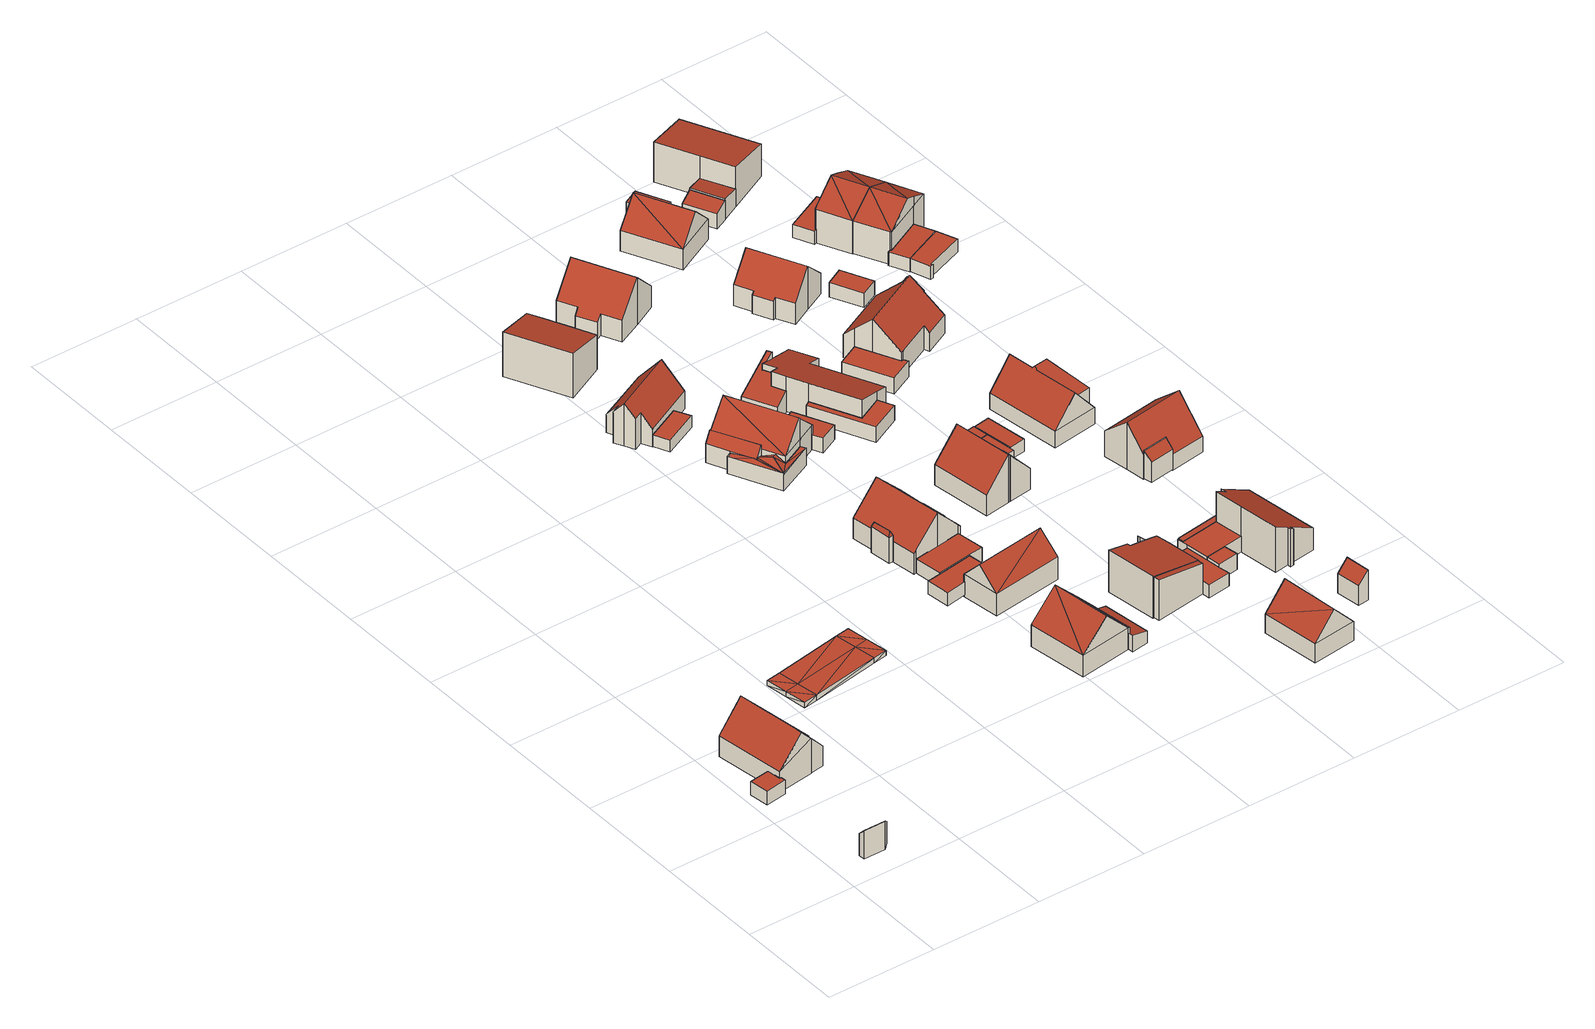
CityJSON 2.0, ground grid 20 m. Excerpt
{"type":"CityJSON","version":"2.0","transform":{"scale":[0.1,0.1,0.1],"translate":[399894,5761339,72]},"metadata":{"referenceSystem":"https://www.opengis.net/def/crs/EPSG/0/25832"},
"CityObjects":{
"building1":{"type":"Building","attributes":{"Gemeindeschluessel":"05515000","Geometrietyp2DReferenz":"3000","function":"51009_1610","roofType":"2100","measuredHeight":5.39},"geometry":[{"type":"Solid","lod":"2","boundaries":[[[[0,1,2,3]],[[4,5,1,0]],[[6,7,5,4]],[[3,2,7,6]],[[4,0,3,6]],[[1,5,7,2]]]],"semantics":{"surfaces":[{"type":"WallSurface"},{"type":"RoofSurface"},{"type":"GroundSurface"}],"values":[[0,0,0,0,1,2]]}}]},
"building2":{"type":"Building","attributes":{"Gemeindeschluessel":"05515000","Geometrietyp2DReferenz":"3000","function":"31001_1310","roofType":"1000","measuredHeight":2.55},"geometry":[{"type":"Solid","lod":"2","boundaries":[[[[8,9,10,11]],[[12,13,9,8]],[[14,15,13,12]],[[16,17,15,14]],[[18,19,17,16]],[[11,10,19,18]],[[16,14,12,8,11,18]],[[9,13,15,17,19,10]]]],"semantics":{"surfaces":[{"type":"WallSurface"},{"type":"RoofSurface"},{"type":"GroundSurface"}],"values":[[0,0,0,0,0,0,1,2]]}}]},
"building3":{"type":"Building","attributes":{"Gemeindeschluessel":"05515000","Geometrietyp2DReferenz":"3000","function":"31001_1000","roofType":"5000","measuredHeight":8.89},"address":[{"country":"Germany","locality":"Münster","thoroughfareNumber":"52","thoroughfareName":"Käthe-Ernst-Weg"}],"geometry":[{"type":"Solid","lod":"2","boundaries":[[[[20,21,22,23]],[[24,25,21,20]],[[26,27,25,24]],[[28,29,27,26]],[[30,31,29,28]],[[23,22,31,30]],[[24,20,32,33,28,26]],[[32,23,30,33]],[[23,32,20]],[[28,33,30]],[[21,25,27,29,31,22]]]],"semantics":{"surfaces":[{"type":"WallSurface"},{"type":"RoofSurface"},{"type":"GroundSurface"}],"values":[[0,0,0,0,0,0,1,1,0,0,2]]}}]},
"building4":{"type":"Building","attributes":{"Gemeindeschluessel":"05515000","Geometrietyp2DReferenz":"3000","function":"51009_1610","roofType":"2100","measuredHeight":6.68},"geometry":[{"type":"Solid","lod":"2","boundaries":[[[[28,34,35,36]],[[26,37,34,28]],[[38,39,37,26]],[[36,35,39,38]],[[26,28,36,38]],[[34,37,39,35]]]],"semantics":{"surfaces":[{"type":"WallSurface"},{"type":"RoofSurface"},{"type":"GroundSurface"}],"values":[[0,0,0,0,1,2]]}}]},
"building5":{"type":"Building","attributes":{"Geometrietyp2DReferenz":"2000","Gemeindeschluessel":"05515000","function":"53001_1800","roofType":"9999","measuredHeight":1},"geometry":[{"type":"Solid","lod":"2","boundaries":[[[[40,41,42]],[[41,43,42]],[[44,45,40]],[[45,41,40]],[[46,47,44]],[[47,45,44]],[[48,49,46]],[[49,47,46]],[[50,51,48]],[[51,49,48]],[[52,53,50]],[[53,51,50]],[[54,55,52]],[[55,53,52]],[[56,57,54]],[[57,55,54]],[[58,59,56]],[[59,57,56]],[[42,43,58]],[[43,59,58]],[[43,41,60]],[[60,41,45]],[[60,45,47]],[[60,47,61]],[[61,47,51]],[[51,47,49]],[[59,43,57]],[[57,43,60]],[[57,60,61]],[[57,61,55]],[[55,61,53]],[[53,61,51]],[[42,62,40]],[[62,44,40]],[[62,46,44]],[[62,63,46]],[[63,50,46]],[[50,48,46]],[[58,56,42]],[[56,62,42]],[[56,63,62]],[[56,54,63]],[[54,52,63]],[[52,50,63]]]],"semantics":{"surfaces":[{"type":"WallSurface"},{"type":"GroundSurface"},{"type":"RoofSurface"}],"values":[[0,0,0,0,0,0,0,0,0,0,0,0,0,0,0,0,0,0,0,0,1,1,1,1,1,1,1,1,1,1,1,1,2,2,2,2,2,2,2,2,2,2,2,2]]}}]},
"building6":{"type":"Building","attributes":{"Gemeindeschluessel":"05515000","Geometrietyp2DReferenz":"3000","function":"31001_1000","roofType":"5000","measuredHeight":8.87},"address":[{"country":"Germany","locality":"Münster","thoroughfareNumber":"39","thoroughfareName":"Carl-Neuendorff-Weg"}],"geometry":[{"type":"Solid","lod":"2","boundaries":[[[[64,65,66,67]],[[68,69,65,64]],[[70,71,69,68]],[[72,73,71,70]],[[74,75,73,72]],[[67,66,75,74]],[[68,64,67]],[[68,67,74]],[[76,68,74]],[[74,77,76]],[[70,76,77]],[[77,72,70]],[[68,76,70]],[[72,77,74]],[[65,69,71,73,75,66]]]],"semantics":{"surfaces":[{"type":"WallSurface"},{"type":"RoofSurface"},{"type":"GroundSurface"}],"values":[[0,0,0,0,0,0,1,1,1,1,1,1,0,0,2]]}}]},
"building7":{"type":"Building","attributes":{"Gemeindeschluessel":"05515000","Geometrietyp2DReferenz":"3000","function":"51009_1610","roofType":"5000","measuredHeight":5.81},"geometry":[{"type":"Solid","lod":"2","boundaries":[[[[78,79,80,81]],[[82,83,79,78]],[[84,85,83,82]],[[81,80,85,84]],[[84,82,86]],[[86,82,78,87]],[[78,81,87]],[[87,81,84,86]],[[79,83,85,80]]]],"semantics":{"surfaces":[{"type":"WallSurface"},{"type":"RoofSurface"},{"type":"GroundSurface"}],"values":[[0,0,0,0,1,1,1,1,2]]}}]},
"building8":{"type":"Building","attributes":{"Gemeindeschluessel":"05515000","Geometrietyp2DReferenz":"3000","function":"31001_2460","roofType":"1000","measuredHeight":2.56},"geometry":[{"type":"Solid","lod":"2","boundaries":[[[[88,89,90,91]],[[92,93,89,88]],[[94,95,93,92]],[[96,97,95,94]],[[98,99,97,96]],[[100,101,99,98]],[[91,90,101,100]],[[98,96,94,92,88,91,100]],[[89,93,95,97,99,101,90]]]],"semantics":{"surfaces":[{"type":"WallSurface"},{"type":"RoofSurface"},{"type":"GroundSurface"}],"values":[[0,0,0,0,0,0,0,1,2]]}}]},
"building9":{"type":"Building","attributes":{"Gemeindeschluessel":"05515000","Geometrietyp2DReferenz":"3000","function":"31001_2460","roofType":"1000","measuredHeight":2.68},"geometry":[{"type":"Solid","lod":"2","boundaries":[[[[102,103,101,104]],[[105,106,103,102]],[[107,108,106,105]],[[109,90,108,107]],[[104,101,90,109]],[[107,105,102,104,109]],[[103,106,108,90,101]]]],"semantics":{"surfaces":[{"type":"WallSurface"},{"type":"RoofSurface"},{"type":"GroundSurface"}],"values":[[0,0,0,0,0,1,2]]}}]},
"building10":{"type":"Building","attributes":{"Gemeindeschluessel":"05515000","Geometrietyp2DReferenz":"3000","function":"31001_1000","roofType":"3100","measuredHeight":8.97},"address":[{"country":"Germany","locality":"Münster","thoroughfareNumber":"43","thoroughfareName":"Carl-Neuendorff-Weg"}],"geometry":[{"type":"Solid","lod":"2","boundaries":[[[[110,111,112,113]],[[114,115,111,110]],[[116,117,115,114]],[[118,106,117,116]],[[119,120,106,118]],[[121,103,120,119]],[[122,123,103,121]],[[124,125,123,122]],[[126,127,125,124]],[[128,129,127,126]],[[130,131,129,128]],[[132,133,131,130]],[[134,135,133,132]],[[113,112,135,134]],[[128,126,124,122,121,119,130]],[[118,116,114,110,113,134,132,130,119]],[[111,115,117,106,120,103,123,125,127,129,131,133,135,112]]]],"semantics":{"surfaces":[{"type":"WallSurface"},{"type":"RoofSurface"},{"type":"GroundSurface"}],"values":[[0,0,0,0,0,0,0,0,0,0,0,0,0,0,1,1,2]]}}]},
"building11":{"type":"Building","attributes":{"Gemeindeschluessel":"05515000","Geometrietyp2DReferenz":"3000","function":"31001_1000","roofType":"5000","measuredHeight":7.87},"address":[{"country":"Germany","locality":"Münster","thoroughfareNumber":"41","thoroughfareName":"Carl-Neuendorff-Weg"}],"geometry":[{"type":"Solid","lod":"2","boundaries":[[[[136,137,138,139]],[[140,141,137,136]],[[142,143,141,140]],[[144,145,143,142]],[[146,147,145,144]],[[139,138,147,146]],[[139,146,148,149,150,136]],[[142,150,149]],[[142,140,150]],[[148,146,144]],[[149,148,144,142]],[[150,140,136]],[[137,141,143,145,147,138]]]],"semantics":{"surfaces":[{"type":"WallSurface"},{"type":"RoofSurface"},{"type":"GroundSurface"}],"values":[[0,0,0,0,0,0,1,1,1,0,0,0,2]]}}]},
"building12":{"type":"Building","attributes":{"Gemeindeschluessel":"05515000","Geometrietyp2DReferenz":"3000","function":"31001_2460","roofType":"2100","measuredHeight":3.08},"geometry":[{"type":"Solid","lod":"2","boundaries":[[[[151,152,153,154]],[[155,156,152,151]],[[157,158,156,155]],[[159,160,158,157]],[[161,162,160,159]],[[154,153,162,161]],[[159,157,155,151,154,161]],[[152,156,158,160,162,153]]]],"semantics":{"surfaces":[{"type":"WallSurface"},{"type":"RoofSurface"},{"type":"GroundSurface"}],"values":[[0,0,0,0,0,0,1,2]]}}]},
"building13":{"type":"Building","attributes":{"Gemeindeschluessel":"05515000","Geometrietyp2DReferenz":"3000","function":"31001_2460","roofType":"1000","measuredHeight":2.24},"geometry":[{"type":"Solid","lod":"2","boundaries":[[[[163,164,165,166]],[[167,168,164,163]],[[169,170,168,167]],[[166,165,170,169]],[[167,163,166,169]],[[164,168,170,165]]]],"semantics":{"surfaces":[{"type":"WallSurface"},{"type":"RoofSurface"},{"type":"GroundSurface"}],"values":[[0,0,0,0,1,2]]}}]},
"building14":{"type":"Building","attributes":{"Gemeindeschluessel":"05515000","Geometrietyp2DReferenz":"3000","function":"31001_1000","roofType":"3100","measuredHeight":7.95},"address":[{"country":"Germany","locality":"Münster","thoroughfareNumber":"75","thoroughfareName":"Carl-Neuendorff-Weg"}],"geometry":[{"type":"Solid","lod":"2","boundaries":[[[[171,172,173,174]],[[175,176,172,171]],[[177,178,176,175]],[[179,180,178,177]],[[181,182,180,179]],[[183,184,182,181]],[[185,186,184,183]],[[187,188,186,185]],[[189,190,188,187]],[[174,173,190,189]],[[183,181,179,177,175,185]],[[171,174,189,187,185,175]],[[172,176,178,180,182,184,186,188,190,173]]]],"semantics":{"surfaces":[{"type":"WallSurface"},{"type":"RoofSurface"},{"type":"GroundSurface"}],"values":[[0,0,0,0,0,0,0,0,0,0,1,1,2]]}}]},
"building15":{"type":"Building","attributes":{"Gemeindeschluessel":"05515000","Geometrietyp2DReferenz":"3000","function":"51009_1610","roofType":"5000","measuredHeight":4.35},"geometry":[{"type":"MultiSurface","lod":"2","boundaries":[[[191,192,193,194]],[[195,196,192,191]],[[197,198,196,195]],[[199,200,201,202]],[[203,204,200,199]],[[205,206,204,203]],[[194,193,206,205]],[[202,207,208]],[[202,208,209]],[[202,209,205]],[[202,205,210]],[[202,210,211]],[[211,199,202]],[[197,195,191]],[[191,212,208]],[[207,197,191]],[[191,208,207]],[[203,211,210]],[[208,212,194]],[[194,209,208]],[[203,210,205]],[[194,212,191]],[[199,211,203]],[[205,209,194]],[[192,196,198,201,200,204,206,193]],[[198,197,207,202,201]],[[197,202,207]]],"semantics":{"surfaces":[{"type":"WallSurface"},{"type":"RoofSurface"},{"type":"GroundSurface"},{"type":"ClosureSurface"}],"values":[0,0,0,0,0,0,0,1,1,1,1,1,1,1,1,1,1,1,1,1,0,0,0,0,2,0,3]}}]},
"building16":{"type":"Building","attributes":{"Gemeindeschluessel":"05515000","Geometrietyp2DReferenz":"3000","function":"31001_1000","roofType":"2100","measuredHeight":8.41},"address":[{"country":"Germany","locality":"Münster","thoroughfareNumber":"77","thoroughfareName":"Carl-Neuendorff-Weg"}],"geometry":[{"type":"Solid","lod":"2","boundaries":[[[[213,214,215,216]],[[217,218,214,213]],[[219,220,218,217]],[[221,222,220,219]],[[216,215,222,221]],[[219,217,213,216,221]],[[214,218,220,222,215]]]],"semantics":{"surfaces":[{"type":"WallSurface"},{"type":"RoofSurface"},{"type":"GroundSurface"}],"values":[[0,0,0,0,0,1,2]]}}]},
"building17":{"type":"Building","attributes":{"Gemeindeschluessel":"05515000","Geometrietyp2DReferenz":"3000","function":"31001_1000"},"address":[{"country":"Germany","locality":"Münster","thoroughfareNumber":"73","thoroughfareName":"Carl-Neuendorff-Weg"}],"children":["building17-1","building17-2"]},
"building17-1":{"type":"BuildingPart","attributes":{"roofType":"2100","measuredHeight":5.27},"parents":["building17"],"geometry":[{"type":"Solid","lod":"2","boundaries":[[[[223,224,225,226,227]],[[228,206,193,229,230]],[[231,204,206,228]],[[227,226,204,231]],[[228,230,223,227,231]],[[225,193,206,204,226]],[[224,223,230,229]],[[193,225,224,229]]]],"semantics":{"surfaces":[{"type":"WallSurface"},{"type":"RoofSurface"},{"type":"GroundSurface"},{"type":"ClosureSurface"}],"values":[[0,0,0,0,1,2,0,3]]}}]},
"building17-2":{"type":"BuildingPart","attributes":{"roofType":"3100","measuredHeight":8.87},"parents":["building17"],"geometry":[{"type":"Solid","lod":"2","boundaries":[[[[232,233,225,224]],[[234,235,233,232]],[[236,237,235,234]],[[238,239,237,236]],[[240,241,239,238]],[[242,243,241,240]],[[244,196,243,242]],[[245,192,196,244]],[[229,193,192,245]],[[245,246,247]],[[247,224,229,245]],[[246,248,249,240,238,236,234]],[[234,250,247,246]],[[247,250,232,224]],[[250,234,232]],[[249,242,240]],[[249,248,244,242]],[[248,246,245,244]],[[225,233,235,237,239,241,243,196,192,193]],[[193,229,224,225]]]],"semantics":{"surfaces":[{"type":"WallSurface"},{"type":"RoofSurface"},{"type":"GroundSurface"},{"type":"ClosureSurface"}],"values":[[0,0,0,0,0,0,0,0,0,1,1,1,1,0,0,0,0,0,2,3]]}}]},
"building18":{"type":"Building","attributes":{"Gemeindeschluessel":"05515000","Geometrietyp2DReferenz":"3000","function":"51009_1610","roofType":"1000","measuredHeight":2.71},"geometry":[{"type":"Solid","lod":"2","boundaries":[[[[251,252,253,254]],[[255,256,252,251]],[[257,258,256,255]],[[259,260,258,257]],[[254,253,260,259]],[[257,255,251,254,259]],[[252,256,258,260,253]]]],"semantics":{"surfaces":[{"type":"WallSurface"},{"type":"RoofSurface"},{"type":"GroundSurface"}],"values":[[0,0,0,0,0,1,2]]}}]},
"building19":{"type":"Building","attributes":{"Gemeindeschluessel":"05515000","Geometrietyp2DReferenz":"3000","function":"51009_1610","roofType":"5000","measuredHeight":4.02},"geometry":[{"type":"Solid","lod":"2","boundaries":[[[[261,262,263,264]],[[265,266,262,261]],[[267,268,266,265]],[[269,270,268,267]],[[271,272,270,269]],[[264,263,272,271]],[[271,269,273]],[[273,269,267,274]],[[275,274,267,265,276]],[[265,261,276]],[[276,261,264,275]],[[274,275,264,271,273]],[[262,266,268,270,272,263]]]],"semantics":{"surfaces":[{"type":"WallSurface"},{"type":"RoofSurface"},{"type":"GroundSurface"}],"values":[[0,0,0,0,0,0,1,1,1,1,1,1,2]]}}]},
"building20":{"type":"Building","attributes":{"Gemeindeschluessel":"05515000","Geometrietyp2DReferenz":"3000","function":"51009_1610","roofType":"2100","measuredHeight":7.71},"geometry":[{"type":"Solid","lod":"2","boundaries":[[[[277,278,279,280]],[[281,282,278,277]],[[283,284,282,281]],[[280,279,284,283]],[[281,277,280,283]],[[278,282,284,279]]]],"semantics":{"surfaces":[{"type":"WallSurface"},{"type":"RoofSurface"},{"type":"GroundSurface"}],"values":[[0,0,0,0,1,2]]}}]},
"building21":{"type":"Building","attributes":{"Gemeindeschluessel":"05515000","Geometrietyp2DReferenz":"3000","function":"31001_1000","roofType":"2100","measuredHeight":7.88},"address":[{"country":"Germany","locality":"Münster","thoroughfareNumber":"37","thoroughfareName":"Carl-Neuendorff-Weg"}],"geometry":[{"type":"Solid","lod":"2","boundaries":[[[[285,286,287,288]],[[283,289,286,285]],[[290,291,289,283]],[[292,293,291,290]],[[294,295,293,292]],[[296,297,295,294]],[[298,299,297,296]],[[300,301,299,298]],[[302,303,301,300]],[[304,305,303,302]],[[288,287,305,304]],[[302,300,298,296,294,292,290,283,285,288,304]],[[286,289,291,293,295,297,299,301,303,305,287]]]],"semantics":{"surfaces":[{"type":"WallSurface"},{"type":"RoofSurface"},{"type":"GroundSurface"}],"values":[[0,0,0,0,0,0,0,0,0,0,0,1,2]]}}]},
"building22":{"type":"Building","attributes":{"Gemeindeschluessel":"05515000","Geometrietyp2DReferenz":"3000","function":"31001_2460","roofType":"1000","measuredHeight":2.79},"geometry":[{"type":"Solid","lod":"2","boundaries":[[[[306,307,308,309]],[[310,311,307,306]],[[312,313,311,310]],[[314,315,313,312]],[[316,317,315,314]],[[309,308,317,316]],[[314,312,310,306,309,316]],[[307,311,313,315,317,308]]]],"semantics":{"surfaces":[{"type":"WallSurface"},{"type":"RoofSurface"},{"type":"GroundSurface"}],"values":[[0,0,0,0,0,0,1,2]]}}]},
"building23":{"type":"Building","attributes":{"Gemeindeschluessel":"05515000","Geometrietyp2DReferenz":"3000","function":"51009_1610","roofType":"2100","measuredHeight":7.36},"geometry":[{"type":"Solid","lod":"2","boundaries":[[[[318,319,320,321]],[[322,303,319,318]],[[323,301,303,322]],[[321,320,301,323]],[[322,318,321,323]],[[319,303,301,320]]]],"semantics":{"surfaces":[{"type":"WallSurface"},{"type":"RoofSurface"},{"type":"GroundSurface"}],"values":[[0,0,0,0,1,2]]}}]},
"building24":{"type":"Building","attributes":{"Gemeindeschluessel":"05515000","Geometrietyp2DReferenz":"3000","function":"51009_1610","roofType":"2100","measuredHeight":6.05},"geometry":[{"type":"Solid","lod":"2","boundaries":[[[[324,325,326,327]],[[328,329,325,324]],[[330,331,329,328]],[[332,333,331,330]],[[334,335,333,332]],[[336,337,335,334]],[[338,339,337,336]],[[327,326,339,338]],[[336,334,332,330,328,324,327,338]],[[325,329,331,333,335,337,339,326]]]],"semantics":{"surfaces":[{"type":"WallSurface"},{"type":"RoofSurface"},{"type":"GroundSurface"}],"values":[[0,0,0,0,0,0,0,0,1,2]]}}]},
"building25":{"type":"Building","attributes":{"Gemeindeschluessel":"05515000","Geometrietyp2DReferenz":"3000","function":"31001_1000","roofType":"3100","measuredHeight":8.12},"address":[{"country":"Germany","locality":"Münster","thoroughfareNumber":"23","thoroughfareName":"Carl-Neuendorff-Weg"}],"geometry":[{"type":"Solid","lod":"2","boundaries":[[[[340,341,342,343]],[[344,345,341,340]],[[346,347,345,344]],[[343,342,347,346]],[[340,348,344]],[[346,349,343]],[[349,348,340]],[[340,343,349]],[[346,344,348]],[[348,349,346]],[[341,345,347,342]]]],"semantics":{"surfaces":[{"type":"WallSurface"},{"type":"RoofSurface"},{"type":"GroundSurface"}],"values":[[0,0,0,0,0,0,1,1,1,1,2]]}}]},
"building26":{"type":"Building","attributes":{"Gemeindeschluessel":"05515000","Geometrietyp2DReferenz":"3000","function":"31001_1000","roofType":"3100","measuredHeight":9.08},"address":[{"country":"Germany","locality":"Münster","thoroughfareNumber":"45","thoroughfareName":"Carl-Neuendorff-Weg"}],"geometry":[{"type":"Solid","lod":"2","boundaries":[[[[350,351,352,353]],[[354,355,351,350]],[[356,357,355,354]],[[358,359,357,356]],[[360,361,359,358]],[[362,363,361,360]],[[364,365,363,362]],[[353,352,365,364]],[[358,356,354,360]],[[350,353,364,362,360,354]],[[351,355,357,359,361,363,365,352]]]],"semantics":{"surfaces":[{"type":"WallSurface"},{"type":"RoofSurface"},{"type":"GroundSurface"}],"values":[[0,0,0,0,0,0,0,0,1,1,2]]}}]},
"building27":{"type":"Building","attributes":{"Gemeindeschluessel":"05515000","Geometrietyp2DReferenz":"3000","function":"31001_2460","roofType":"1000","measuredHeight":2.48},"geometry":[{"type":"Solid","lod":"2","boundaries":[[[[366,279,367,368]],[[369,284,279,366]],[[370,371,284,369]],[[372,373,371,370]],[[374,375,373,372]],[[376,377,375,374]],[[378,379,377,376]],[[368,367,379,378]],[[376,374,372,370,369,366,368,378]],[[279,284,371,373,375,377,379,367]]]],"semantics":{"surfaces":[{"type":"WallSurface"},{"type":"RoofSurface"},{"type":"GroundSurface"}],"values":[[0,0,0,0,0,0,0,0,1,2]]}}]},
"building28":{"type":"Building","attributes":{"Gemeindeschluessel":"05515000","Geometrietyp2DReferenz":"3000","function":"51009_1610","roofType":"2100","measuredHeight":8.83},"geometry":[{"type":"Solid","lod":"2","boundaries":[[[[380,365,352,381]],[[382,383,365,380]],[[384,351,383,382]],[[381,352,351,384]],[[382,380,381,384]],[[365,383,351,352]]]],"semantics":{"surfaces":[{"type":"WallSurface"},{"type":"RoofSurface"},{"type":"GroundSurface"}],"values":[[0,0,0,0,1,2]]}}]},
"building29":{"type":"Building","attributes":{"Gemeindeschluessel":"05515000","Geometrietyp2DReferenz":"3000","function":"51009_1610","roofType":"1000","measuredHeight":2.93},"geometry":[{"type":"Solid","lod":"2","boundaries":[[[[385,386,387,388]],[[389,390,386,385]],[[391,392,390,389]],[[393,394,392,391]],[[395,396,394,393]],[[388,387,396,395]],[[393,391,389,385,388,395]],[[386,390,392,394,396,387]]]],"semantics":{"surfaces":[{"type":"WallSurface"},{"type":"RoofSurface"},{"type":"GroundSurface"}],"values":[[0,0,0,0,0,0,1,2]]}}]},
"building30":{"type":"Building","attributes":{"Gemeindeschluessel":"05515000","Geometrietyp2DReferenz":"3000","function":"31001_1000","roofType":"3100","measuredHeight":9},"address":[{"country":"Germany","locality":"Münster","thoroughfareNumber":"79","thoroughfareName":"Carl-Neuendorff-Weg"}],"geometry":[{"type":"Solid","lod":"2","boundaries":[[[[397,398,399,400]],[[401,402,398,397]],[[403,404,402,401]],[[405,406,404,403]],[[407,408,406,405]],[[409,410,408,407]],[[411,412,410,409]],[[413,414,412,411]],[[415,416,414,413]],[[400,399,416,415]],[[409,407,405,403,401,397,400,411]],[[415,413,411,400]],[[398,402,404,406,408,410,412,414,416,399]]]],"semantics":{"surfaces":[{"type":"WallSurface"},{"type":"RoofSurface"},{"type":"GroundSurface"}],"values":[[0,0,0,0,0,0,0,0,0,0,1,1,2]]}}]},
"building31":{"type":"Building","attributes":{"Gemeindeschluessel":"05515000","Geometrietyp2DReferenz":"3000","function":"31001_1000","roofType":"2100","measuredHeight":6.67},"address":[{"country":"Germany","locality":"Münster","thoroughfareNumber":"71","thoroughfareName":"Carl-Neuendorff-Weg"}],"geometry":[{"type":"Solid","lod":"2","boundaries":[[[[417,418,419,420]],[[421,422,418,417]],[[423,424,422,421]],[[425,426,424,423]],[[427,428,426,425]],[[429,430,428,427]],[[431,432,430,429]],[[433,434,432,431]],[[435,436,434,433]],[[437,438,436,435]],[[439,440,438,437]],[[420,419,440,439]],[[437,435,433,431,429,427,425,423,421,417,420,439]],[[418,422,424,426,428,430,432,434,436,438,440,419]]]],"semantics":{"surfaces":[{"type":"WallSurface"},{"type":"RoofSurface"},{"type":"GroundSurface"}],"values":[[0,0,0,0,0,0,0,0,0,0,0,0,1,2]]}}]},
"building32":{"type":"Building","attributes":{"Gemeindeschluessel":"05515000","Geometrietyp2DReferenz":"3000","function":"51009_1611","roofType":"1000","measuredHeight":2.4},"geometry":[{"type":"Solid","lod":"2","boundaries":[[[[441,442,443,444]],[[445,446,442,441]],[[447,448,446,445]],[[444,443,448,447]],[[445,441,444,447]],[[442,446,448,443]]]],"semantics":{"surfaces":[{"type":"WallSurface"},{"type":"RoofSurface"},{"type":"GroundSurface"}],"values":[[0,0,0,0,1,2]]}}]},
"building33":{"type":"Building","attributes":{"Gemeindeschluessel":"05515000","Geometrietyp2DReferenz":"3000","function":"31001_1310","roofType":"1000","measuredHeight":2.39},"geometry":[{"type":"Solid","lod":"2","boundaries":[[[[449,450,442,441]],[[451,452,450,449]],[[445,446,452,451]],[[441,442,446,445]],[[451,449,441,445]],[[450,452,446,442]]]],"semantics":{"surfaces":[{"type":"WallSurface"},{"type":"RoofSurface"},{"type":"GroundSurface"}],"values":[[0,0,0,0,1,2]]}}]},
"building34":{"type":"Building","attributes":{"Gemeindeschluessel":"05515000","Geometrietyp2DReferenz":"3000","function":"51009_1610","roofType":"2100","measuredHeight":3.06},"geometry":[{"type":"Solid","lod":"2","boundaries":[[[[453,454,455,456]],[[457,458,454,453]],[[459,460,458,457]],[[456,455,460,459]],[[457,453,456,459]],[[454,458,460,455]]]],"semantics":{"surfaces":[{"type":"WallSurface"},{"type":"RoofSurface"},{"type":"GroundSurface"}],"values":[[0,0,0,0,1,2]]}}]},
"building35":{"type":"Building","attributes":{"Gemeindeschluessel":"05515000","Geometrietyp2DReferenz":"3000","function":"51009_1611","roofType":"1000","measuredHeight":2.35},"geometry":[{"type":"Solid","lod":"2","boundaries":[[[[461,462,463,464]],[[465,466,462,461]],[[467,468,466,465]],[[464,463,468,467]],[[465,461,464,467]],[[462,466,468,463]]]],"semantics":{"surfaces":[{"type":"WallSurface"},{"type":"RoofSurface"},{"type":"GroundSurface"}],"values":[[0,0,0,0,1,2]]}}]},
"building36":{"type":"Building","attributes":{"Gemeindeschluessel":"05515000","Geometrietyp2DReferenz":"3000","function":"31001_1000"},"address":[{"country":"Germany","locality":"Münster","thoroughfareNumber":"35","thoroughfareName":"Carl-Neuendorff-Weg"}],"children":["building36-1","building36-2","building36-3"]},
"building36-1":{"type":"BuildingPart","attributes":{"roofType":"2100","measuredHeight":8.68},"parents":["building36"],"geometry":[{"type":"Solid","lod":"2","boundaries":[[[[469,470,471,472]],[[473,474,470,469]],[[475,476,474,473]],[[477,478,476,475]],[[479,480,478,477]],[[481,482,483,480,479]],[[484,485,486,487,488]],[[489,490,485,484]],[[491,492,490,489]],[[472,471,492,491]],[[489,484,488,481,479,477,475,473,469,472,491]],[[470,474,476,478,480,483,486,485,490,492,471]],[[482,481,488,487]],[[486,483,482,487]]]],"semantics":{"surfaces":[{"type":"WallSurface"},{"type":"RoofSurface"},{"type":"GroundSurface"},{"type":"ClosureSurface"}],"values":[[0,0,0,0,0,0,0,0,0,0,1,2,0,3]]}}]},
"building36-2":{"type":"BuildingPart","attributes":{"roofType":"1000","measuredHeight":2.94},"parents":["building36"],"geometry":[{"type":"Solid","lod":"2","boundaries":[[[[493,375,494,495]],[[496,497,375,493]],[[498,499,497,496]],[[500,501,499,498]],[[487,486,501,500]],[[502,503,483,482]],[[487,500,498,496,493,495,502,482]],[[494,375,497,499,501,486,483,503]],[[503,502,495,494]],[[486,487,482,483]]]],"semantics":{"surfaces":[{"type":"WallSurface"},{"type":"RoofSurface"},{"type":"GroundSurface"},{"type":"ClosureSurface"}],"values":[[0,0,0,0,0,0,1,2,3,3]]}}]},
"building36-3":{"type":"BuildingPart","attributes":{"roofType":"1000","measuredHeight":2.98},"parents":["building36"],"geometry":[{"type":"Solid","lod":"2","boundaries":[[[[504,505,503,502]],[[506,377,505,504]],[[495,494,377,506]],[[506,504,502,495]],[[505,377,494,503]],[[503,494,495,502]]]],"semantics":{"surfaces":[{"type":"WallSurface"},{"type":"RoofSurface"},{"type":"GroundSurface"},{"type":"ClosureSurface"}],"values":[[0,0,0,1,2,3]]}}]},
"building37":{"type":"Building","attributes":{"Gemeindeschluessel":"05515000","Geometrietyp2DReferenz":"3000","function":"51009_1610","roofType":"2100","measuredHeight":5.72},"geometry":[{"type":"Solid","lod":"2","boundaries":[[[[507,508,509,510]],[[511,512,508,507]],[[513,514,512,511]],[[510,509,514,513]],[[511,507,510,513]],[[508,512,514,509]]]],"semantics":{"surfaces":[{"type":"WallSurface"},{"type":"RoofSurface"},{"type":"GroundSurface"}],"values":[[0,0,0,0,1,2]]}}]},
"building38":{"type":"Building","attributes":{"Gemeindeschluessel":"05515000","Geometrietyp2DReferenz":"3000","function":"31001_2460","roofType":"1000","measuredHeight":2.92},"geometry":[{"type":"Solid","lod":"2","boundaries":[[[[515,516,517,518]],[[519,520,516,515]],[[521,522,520,519]],[[523,524,522,521]],[[525,526,524,523]],[[518,517,526,525]],[[523,521,519,515,518,525]],[[516,520,522,524,526,517]]]],"semantics":{"surfaces":[{"type":"WallSurface"},{"type":"RoofSurface"},{"type":"GroundSurface"}],"values":[[0,0,0,0,0,0,1,2]]}}]},
"building39":{"type":"Building","attributes":{"Gemeindeschluessel":"05515000","Geometrietyp2DReferenz":"3000","function":"51009_1610","roofType":"2100","measuredHeight":5.36},"geometry":[{"type":"Solid","lod":"2","boundaries":[[[[527,528,529,530]],[[531,532,528,527]],[[533,534,532,531]],[[530,529,534,533]],[[531,527,530,533]],[[528,532,534,529]]]],"semantics":{"surfaces":[{"type":"WallSurface"},{"type":"RoofSurface"},{"type":"GroundSurface"}],"values":[[0,0,0,0,1,2]]}}]},
"building40":{"type":"Building","attributes":{"Gemeindeschluessel":"05515000","Geometrietyp2DReferenz":"3000","function":"31001_1000","roofType":"3100","measuredHeight":8.19},"address":[{"country":"Germany","locality":"Münster","thoroughfareNumber":"67","thoroughfareName":"Carl-Neuendorff-Weg"}],"geometry":[{"type":"Solid","lod":"2","boundaries":[[[[535,536,537,538]],[[539,540,536,535]],[[541,542,540,539]],[[543,544,542,541]],[[545,546,544,543]],[[547,548,546,545]],[[549,550,548,547]],[[551,552,550,549]],[[553,554,552,551]],[[538,537,554,553]],[[547,545,543,541,539,535,538,549]],[[553,551,549,538]],[[536,540,542,544,546,548,550,552,554,537]]]],"semantics":{"surfaces":[{"type":"WallSurface"},{"type":"RoofSurface"},{"type":"GroundSurface"}],"values":[[0,0,0,0,0,0,0,0,0,0,1,1,2]]}}]},
"building41":{"type":"Building","attributes":{"Gemeindeschluessel":"05515000","Geometrietyp2DReferenz":"3000","function":"31001_1000","roofType":"5000","measuredHeight":8.65},"address":[{"country":"Germany","locality":"Münster","thoroughfareNumber":"47","thoroughfareName":"Carl-Neuendorff-Weg"}],"geometry":[{"type":"Solid","lod":"2","boundaries":[[[[555,556,557,558]],[[559,560,556,555]],[[561,562,560,559]],[[563,564,562,561]],[[565,566,564,563]],[[567,568,566,565]],[[569,570,568,567]],[[558,557,570,569]],[[571,572,569,567,573]],[[573,567,565,574]],[[565,563,574]],[[575,571,573,574,563,561,576]],[[561,559,576]],[[576,559,555,575]],[[571,575,555,558,572]],[[558,569,572]],[[556,560,562,564,566,568,570,557]]]],"semantics":{"surfaces":[{"type":"WallSurface"},{"type":"RoofSurface"},{"type":"GroundSurface"}],"values":[[0,0,0,0,0,0,0,0,1,1,0,1,0,1,1,1,2]]}}]},
"building42":{"type":"Building","attributes":{"Gemeindeschluessel":"05515000","Geometrietyp2DReferenz":"3000","function":"31001_1000","roofType":"3100","measuredHeight":8.95},"address":[{"country":"Germany","locality":"Münster","thoroughfareNumber":"69","thoroughfareName":"Carl-Neuendorff-Weg"}],"geometry":[{"type":"Solid","lod":"2","boundaries":[[[[577,578,579,580]],[[581,582,578,577]],[[583,584,582,581]],[[585,586,584,583]],[[587,588,586,585]],[[589,590,588,587]],[[591,592,590,589]],[[593,594,592,591]],[[595,596,594,593]],[[597,598,596,595]],[[599,600,598,597]],[[601,602,600,599]],[[603,604,602,601]],[[580,579,604,603]],[[597,595,593,591,589,587,599]],[[585,583,581,577,580,603,601,599,587]],[[578,582,584,586,588,590,592,594,596,598,600,602,604,579]]]],"semantics":{"surfaces":[{"type":"WallSurface"},{"type":"RoofSurface"},{"type":"GroundSurface"}],"values":[[0,0,0,0,0,0,0,0,0,0,0,0,0,0,1,1,2]]}}]},
"building43":{"type":"Building","attributes":{"Gemeindeschluessel":"05515000","Geometrietyp2DReferenz":"3000","function":"31001_1000","roofType":"3100","measuredHeight":8.23},"address":[{"country":"Germany","locality":"Münster","thoroughfareNumber":"81","thoroughfareName":"Carl-Neuendorff-Weg"}],"geometry":[{"type":"Solid","lod":"2","boundaries":[[[[605,606,607,608]],[[609,610,606,605]],[[611,612,610,609]],[[608,607,612,611]],[[605,613,609]],[[611,614,608]],[[608,614,613]],[[613,605,608]],[[614,611,609]],[[609,613,614]],[[606,610,612,607]]]],"semantics":{"surfaces":[{"type":"WallSurface"},{"type":"RoofSurface"},{"type":"GroundSurface"}],"values":[[0,0,0,0,0,0,1,1,1,1,2]]}}]},
"building44":{"type":"Building","attributes":{"Gemeindeschluessel":"05515000","Geometrietyp2DReferenz":"3000","function":"31001_1000","roofType":"3100","measuredHeight":9.03},"address":[{"country":"Germany","locality":"Münster","thoroughfareNumber":"49","thoroughfareName":"Carl-Neuendorff-Weg"}],"geometry":[{"type":"Solid","lod":"2","boundaries":[[[[615,616,617,618]],[[619,620,616,615]],[[621,622,620,619]],[[623,624,622,621]],[[625,626,624,623]],[[627,628,626,625]],[[629,630,628,627]],[[618,617,630,629]],[[623,621,619,625]],[[615,618,629,627,625,619]],[[616,620,622,624,626,628,630,617]]]],"semantics":{"surfaces":[{"type":"WallSurface"},{"type":"RoofSurface"},{"type":"GroundSurface"}],"values":[[0,0,0,0,0,0,0,0,1,1,2]]}}]},
"building45":{"type":"Building","attributes":{"Gemeindeschluessel":"05515000","Geometrietyp2DReferenz":"3000","function":"51009_1611","roofType":"1000","measuredHeight":2.36},"geometry":[{"type":"Solid","lod":"2","boundaries":[[[[631,632,633,634]],[[635,636,632,631]],[[637,638,636,635]],[[639,640,638,637]],[[634,633,640,639]],[[637,635,631,634,639]],[[632,636,638,640,633]]]],"semantics":{"surfaces":[{"type":"WallSurface"},{"type":"RoofSurface"},{"type":"GroundSurface"}],"values":[[0,0,0,0,0,1,2]]}}]},
"building46":{"type":"Building","attributes":{"Gemeindeschluessel":"05515000","Geometrietyp2DReferenz":"3000","function":"31001_2460","roofType":"1000","measuredHeight":2.69},"geometry":[{"type":"Solid","lod":"2","boundaries":[[[[641,642,643,644]],[[645,646,642,641]],[[647,648,646,645]],[[644,643,648,647]],[[645,641,644,647]],[[642,646,648,643]]]],"semantics":{"surfaces":[{"type":"WallSurface"},{"type":"RoofSurface"},{"type":"GroundSurface"}],"values":[[0,0,0,0,1,2]]}}]},
"building47":{"type":"Building","attributes":{"Gemeindeschluessel":"05515000","Geometrietyp2DReferenz":"3000","function":"31001_1310","roofType":"2100","measuredHeight":3.69},"geometry":[{"type":"Solid","lod":"2","boundaries":[[[[649,650,651,652]],[[653,654,650,649]],[[655,656,654,653]],[[652,651,656,655]],[[653,649,652,655]],[[650,654,656,651]]]],"semantics":{"surfaces":[{"type":"WallSurface"},{"type":"RoofSurface"},{"type":"GroundSurface"}],"values":[[0,0,0,0,1,2]]}}]},
"building48":{"type":"Building","attributes":{"Gemeindeschluessel":"05515000","Geometrietyp2DReferenz":"3000","function":"31001_2460","roofType":"1000","measuredHeight":2.52},"geometry":[{"type":"Solid","lod":"2","boundaries":[[[[657,658,659,660]],[[661,662,658,657]],[[663,664,662,661]],[[665,666,664,663]],[[667,668,666,665]],[[660,659,668,667]],[[665,663,661,657,660,667]],[[658,662,664,666,668,659]]]],"semantics":{"surfaces":[{"type":"WallSurface"},{"type":"RoofSurface"},{"type":"GroundSurface"}],"values":[[0,0,0,0,0,0,1,2]]}}]},
"building49":{"type":"Building","attributes":{"Gemeindeschluessel":"05515000","Geometrietyp2DReferenz":"3000","function":"31001_1000"},"address":[{"country":"Germany","locality":"Münster","thoroughfareNumber":"83","thoroughfareName":"Carl-Neuendorff-Weg"}],"children":["building49-1","building49-2"]},
"building49-1":{"type":"BuildingPart","attributes":{"roofType":"2100","measuredHeight":3.9},"parents":["building49"],"geometry":[{"type":"Solid","lod":"2","boundaries":[[[[669,670,671,672]],[[673,674,670,669]],[[672,671,675,676]],[[673,669,672,676]],[[670,674,675,671]],[[674,673,676,675]]]],"semantics":{"surfaces":[{"type":"WallSurface"},{"type":"RoofSurface"},{"type":"GroundSurface"},{"type":"ClosureSurface"}],"values":[[0,0,0,1,2,3]]}}]},
"building49-2":{"type":"BuildingPart","attributes":{"roofType":"2100","measuredHeight":7.64},"parents":["building49"],"geometry":[{"type":"Solid","lod":"2","boundaries":[[[[677,678,679,680]],[[681,682,678,677]],[[683,676,675,682,681]],[[680,679,674,673,684]],[[683,681,677,680,684]],[[678,682,675,674,679]],[[676,683,684,673]],[[674,675,676,673]]]],"semantics":{"surfaces":[{"type":"WallSurface"},{"type":"RoofSurface"},{"type":"GroundSurface"},{"type":"ClosureSurface"}],"values":[[0,0,0,0,1,2,0,3]]}}]},
"building50":{"type":"Building","attributes":{"Gemeindeschluessel":"05515000","Geometrietyp2DReferenz":"3000","function":"31001_2460","roofType":"1000","measuredHeight":2.64},"geometry":[{"type":"Solid","lod":"2","boundaries":[[[[685,686,687,688]],[[689,690,686,685]],[[691,692,690,689]],[[693,694,692,691]],[[695,696,694,693]],[[688,687,696,695]],[[693,691,689,685,688,695]],[[686,690,692,694,696,687]]]],"semantics":{"surfaces":[{"type":"WallSurface"},{"type":"RoofSurface"},{"type":"GroundSurface"}],"values":[[0,0,0,0,0,0,1,2]]}}]},
"building51":{"type":"Building","attributes":{"Gemeindeschluessel":"05515000","Geometrietyp2DReferenz":"3000","function":"31001_1000","roofType":"5000","measuredHeight":9.05},"address":[{"country":"Germany","locality":"Münster","thoroughfareNumber":"65","thoroughfareName":"Carl-Neuendorff-Weg"}],"geometry":[{"type":"Solid","lod":"2","boundaries":[[[[697,698,666,699]],[[700,701,698,697]],[[702,703,701,700]],[[704,659,703,702]],[[705,668,659,704]],[[699,666,668,705]],[[700,697,706]],[[707,708,706,697]],[[706,708,702]],[[708,705,704,702]],[[707,697,699]],[[708,707,699,705]],[[706,702,700]],[[698,701,703,659,668,666]]]],"semantics":{"surfaces":[{"type":"WallSurface"},{"type":"RoofSurface"},{"type":"GroundSurface"}],"values":[[0,0,0,0,0,0,1,1,1,1,0,0,0,2]]}}]},
"building52":{"type":"Building","attributes":{"Gemeindeschluessel":"05515000","Geometrietyp2DReferenz":"3000","function":"31001_2460","roofType":"1000","measuredHeight":2.53},"geometry":[{"type":"Solid","lod":"2","boundaries":[[[[709,710,711,712]],[[695,713,710,709]],[[693,714,713,695]],[[715,716,714,693]],[[717,718,716,715]],[[712,711,718,717]],[[715,693,695,709,712,717]],[[710,713,714,716,718,711]]]],"semantics":{"surfaces":[{"type":"WallSurface"},{"type":"RoofSurface"},{"type":"GroundSurface"}],"values":[[0,0,0,0,0,0,1,2]]}}]},
"building53":{"type":"Building","attributes":{"Gemeindeschluessel":"05515000","Geometrietyp2DReferenz":"3000","function":"31001_1000","roofType":"5000","measuredHeight":8.94},"address":[{"country":"Germany","locality":"Münster","thoroughfareNumber":"63","thoroughfareName":"Carl-Neuendorff-Weg"}],"geometry":[{"type":"Solid","lod":"2","boundaries":[[[[719,720,721,700]],[[722,723,720,719]],[[724,725,723,722]],[[726,727,725,724]],[[702,728,727,726]],[[700,721,728,702]],[[729,730,719,700]],[[700,706,729]],[[724,729,706]],[[706,702,726,724]],[[730,729,724,722]],[[730,722,719]],[[706,700,702]],[[720,723,725,727,728,721]]]],"semantics":{"surfaces":[{"type":"WallSurface"},{"type":"RoofSurface"},{"type":"GroundSurface"}],"values":[[0,0,0,0,0,0,1,1,1,1,0,0,0,2]]}}]}
},
"vertices":[
[80,27,74],[80,27,20],[92,39,20],[92,39,61],[40,27,74],[40,27,20],[40,39,61],[40,39,20],
[2,262,44],[2,262,18],[7,227,18],[7,227,44],[39,267,44],[39,267,18],[42,242,44],[42,242,18],[45,242,44],[45,242,18],[46,233,44],[46,233,18],
[116,383,58],[116,383,17],[24,370,17],[24,370,56],[130,285,58],[130,285,17],[105,281,84],[105,281,17],[109,251,84],[109,251,17],[42,242,56],[42,242,17],[71,377,106],[89,248,106],
[109,251,18],[134,255,18],[134,255,56],[105,281,18],[130,285,56],[130,285,18],
[202,484,12],[202,484,2],[208,445,12],[208,445,2],[228,488,12],[228,488,2],[352,508,14],[352,508,4],[378,512,14],[378,512,4],[384,473,14],[384,473,4],[390,433,14],[390,433,4],[364,429,14],[364,429,4],[240,409,12],[240,409,2],[214,405,12],[214,405,2],[234,449,2],[358,468,4],[234,449,12],[358,468,14],
[681,205,62],[681,205,21],[669,285,21],[669,285,62],[678,205,62],[678,205,21],[582,191,62],[582,191,21],[566,300,62],[566,300,21],[665,314,62],[665,314,21],[632,198,110],[617,307,110],
[518,631,76],[518,631,27],[511,630,27],[511,630,76],[524,592,76],[524,592,27],[516,591,76],[516,591,27],[520,595,85],[515,627,85],
[612,468,51],[612,468,26],[606,508,26],[606,508,51],[559,461,51],[559,461,26],[560,459,51],[560,459,26],[523,453,51],[523,453,26],[517,495,51],[517,495,26],[542,498,51],[542,498,26],
[535,548,53],[535,548,26],[542,498,53],[625,561,53],[625,561,26],[632,511,53],[632,511,26],[606,508,53],
[633,606,55],[633,606,26],[627,649,26],[627,649,55],[623,604,65],[623,604,26],[629,561,65],[629,561,26],[625,561,70],[580,554,116],[580,554,26],[535,548,70],[530,547,65],[530,547,26],[524,592,65],[524,592,26],[518,631,65],[518,631,26],[512,676,65],[512,676,26],[561,683,116],[561,683,26],[611,690,65],[611,690,26],[617,647,65],[617,647,26],
[689,479,65],[689,479,23],[612,468,23],[612,468,65],[699,409,65],[699,409,23],[569,391,65],[569,391,23],[560,459,65],[560,459,23],[559,461,65],[559,461,23],[560,459,67],[564,427,102],[693,445,102],
[679,195,53],[679,195,22],[711,200,22],[711,200,44],[678,205,53],[678,205,22],[681,205,52],[681,205,22],[669,285,52],[669,285,22],[699,289,44],[699,289,22],
[494,1057,39],[494,1057,17],[480,1084,17],[480,1084,39],[430,1027,39],[430,1027,17],[417,1054,39],[417,1054,17],
[393,1065,74],[393,1065,16],[408,1072,16],[408,1072,74],[384,1082,96],[384,1082,16],[376,1099,74],[376,1099,16],[392,1107,74],[392,1107,16],[383,1126,50],[383,1126,16],[480,1172,50],[480,1172,16],[497,1137,96],[497,1137,16],[514,1101,50],[514,1101,16],[417,1054,50],[417,1054,16],
[524,861,52],[524,861,19],[506,899,19],[506,899,52],[568,882,52],[568,882,19],[572,873,52],[572,873,19],[464,929,52],[464,929,19],[506,842,19],[506,842,52],[473,933,52],[473,933,19],[493,892,52],[493,892,19],[506,842,49],[510,874,63],[494,893,58],[490,898,56],[464,929,48],[517,877,63],
[417,1370,81],[417,1370,15],[345,1335,15],[345,1335,99],[429,1346,81],[429,1346,15],[469,1262,81],[469,1262,15],[397,1227,99],[397,1227,15],
[468,978,71],[468,978,65],[468,978,19],[455,971,19],[455,971,55],[493,892,55],[506,899,65],[506,899,72],[473,933,55],
[527,1006,65],[527,1006,19],[549,1017,65],[549,1017,19],[581,951,65],[581,951,19],[582,949,65],[582,949,19],[605,900,65],[605,900,19],[602,899,65],[602,899,19],[568,882,65],[524,861,65],[565,881,108],[508,997,108],[568,882,104],[602,899,68],[527,1006,88],
[410,1384,44],[410,1384,17],[417,1370,17],[417,1370,44],[437,1397,44],[437,1397,17],[456,1359,44],[456,1359,17],[429,1346,44],[429,1346,17],
[589,955,48],[589,955,18],[554,1030,18],[554,1030,48],[581,951,48],[581,951,18],[549,1017,48],[549,1017,18],[527,1006,48],[527,1006,18],[522,1015,48],[522,1015,18],[529,1012,58],[551,1023,58],[551,1023,59],[583,958,58],
[756,230,103],[756,230,26],[849,243,26],[849,243,84],[754,241,103],[754,241,26],[848,254,84],[848,254,26],
[850,254,83],[850,254,25],[841,318,25],[841,318,83],[848,254,25],[754,241,104],[754,241,25],[753,241,104],[753,241,25],[740,335,104],[740,335,25],[779,340,95],[779,340,25],[780,334,95],[780,334,25],[801,337,91],[801,337,25],[836,342,83],[836,342,25],[837,342,83],[837,342,25],
[605,900,48],[605,900,20],[602,899,20],[602,899,48],[582,949,48],[582,949,20],[613,964,48],[613,964,20],[645,898,48],[645,898,20],[611,882,48],[611,882,20],
[836,347,65],[836,347,25],[800,342,25],[800,342,99],[836,342,65],[801,337,99],
[619,1023,59],[619,1023,18],[638,1032,18],[638,1032,67],[630,999,59],[630,999,18],[603,985,48],[603,985,18],[576,1041,48],[576,1041,18],[652,1077,79],[652,1077,18],[656,1069,79],[656,1069,18],[627,1055,67],[627,1055,18],
[868,111,59],[868,111,23],[882,4,23],[882,4,59],[949,121,59],[949,121,23],[963,14,59],[963,14,23],[909,116,104],[922,9,104],
[756,604,115],[756,604,28],[754,620,28],[754,620,115],[753,603,119],[753,603,28],[706,596,67],[706,596,28],[690,706,67],[690,706,28],[737,712,119],[737,712,28],[784,719,67],[784,719,28],[797,626,67],[797,626,28],
[849,243,51],[851,229,26],[851,229,51],[848,254,51],[850,254,51],[850,254,26],[841,318,51],[841,318,26],[881,324,51],[881,324,26],[890,255,51],[890,255,26],[893,235,51],[893,235,26],
[797,626,68],[754,620,116],[799,610,68],[799,610,28],[756,604,116],
[647,965,51],[647,965,22],[638,960,22],[638,960,51],[686,883,51],[686,883,22],[732,906,51],[732,906,22],[745,879,51],[745,879,22],[690,852,51],[690,852,22],
[540,1292,58],[540,1292,17],[584,1313,17],[584,1313,107],[524,1325,58],[524,1325,17],[515,1321,48],[515,1321,17],[498,1355,48],[498,1355,17],[507,1360,58],[507,1360,17],[491,1393,58],[491,1393,17],[535,1415,107],[535,1415,17],[579,1436,58],[579,1436,17],[628,1335,58],[628,1335,17],
[638,1032,79],[638,1032,20],[619,1023,20],[619,1023,86],[627,1055,79],[627,1055,20],[656,1069,67],[656,1069,20],[707,1094,46],[707,1094,20],[729,1048,46],[729,1048,20],[702,1035,57],[702,1035,20],[758,918,57],[758,918,20],[732,906,67],[732,906,20],[686,883,86],[686,883,20],[647,965,86],[647,965,20],[630,999,86],[630,999,20],
[783,729,53],[783,729,29],[791,673,29],[791,673,53],[811,733,53],[811,733,29],[819,677,53],[819,677,29],
[779,758,53],[779,758,29],[807,762,53],[807,762,29],
[974,348,55],[974,348,27],[972,358,27],[972,358,57],[882,335,55],[882,335,27],[881,345,57],[881,345,27],
[820,687,52],[820,687,29],[849,691,29],[849,691,52],[809,762,52],[809,762,29],[838,766,52],[838,766,29],
[1002,224,95],[1002,224,26],[1050,231,26],[1050,231,67],[1003,218,95],[1003,218,26],[997,217,98],[997,217,26],[996,223,98],[996,223,26],[970,219,113],[970,219,26],[960,292,113],[960,292,56],[960,292,26],[974,348,101],[974,348,26],[952,345,26],[952,345,56],[952,345,113],[972,358,101],[972,358,26],[1031,366,67],[1031,366,26],
[881,324,56],[887,282,26],[887,282,56],[878,344,56],[878,344,26],[881,345,56],[881,345,26],[882,335,56],[882,335,26],[924,287,56],[924,287,26],
[928,261,56],[928,261,26],[890,255,56],
[1030,119,88],[1030,119,31],[1010,116,31],[1010,116,68],[1036,74,88],[1036,74,31],[1016,71,68],[1016,71,31],
[746,1013,53],[746,1013,23],[785,932,23],[785,932,53],[785,1032,53],[785,1032,23],[820,960,53],[820,960,23],[824,961,53],[824,961,23],[828,953,53],[828,953,23],
[998,514,71],[998,514,33],[996,529,33],[996,529,86],[952,507,71],[952,507,33],[949,522,86],[949,522,33],
[772,1163,62],[772,1163,22],[810,1182,22],[810,1182,104],[757,1194,62],[757,1194,22],[753,1192,57],[753,1192,22],[737,1225,57],[737,1225,22],[741,1227,62],[741,1227,22],[726,1258,62],[726,1258,22],[764,1277,104],[764,1277,22],[802,1295,62],[802,1295,22],[849,1201,62],[849,1201,22],
[970,721,60],[970,721,29],[1000,726,29],[1000,726,60],[976,681,60],[976,681,29],[892,669,60],[892,669,29],[872,807,60],[872,807,29],[956,819,60],[956,819,29],[957,813,60],[957,813,29],[987,817,60],[987,817,29],[925,762,115],[948,765,115],[921,765,111],[914,813,111],[922,757,111],[934,675,111],
[891,983,60],[891,983,25],[936,1005,25],[936,1005,60],[887,992,69],[887,992,25],[824,961,69],[824,961,25],[820,960,69],[820,960,25],[799,1005,114],[799,1005,25],[785,1032,87],[785,1032,25],[777,1050,69],[777,1050,25],[876,1098,69],[876,1098,25],[896,1057,111],[896,1057,25],[909,1063,111],[909,1063,25],[911,1060,114],[911,1060,25],[922,1038,93],[922,1038,25],[921,1037,93],[921,1037,25],
[672,1471,62],[672,1471,23],[719,1375,23],[719,1375,62],[750,1508,62],[750,1508,23],[796,1413,62],[796,1413,23],[711,1490,105],[757,1394,105],
[949,522,79],[949,522,31],[996,529,31],[996,529,79],[944,557,121],[944,557,31],[937,605,79],[937,605,31],[1048,621,79],[1048,621,31],[1055,573,121],[1055,573,31],[1062,523,61],[1062,523,31],[998,514,61],[998,514,31],
[735,1539,47],[735,1539,24],[750,1508,24],[750,1508,47],[762,1552,47],[762,1552,24],[789,1498,47],[789,1498,24],[762,1485,47],[762,1485,24],
[886,1203,50],[886,1203,23],[854,1187,23],[854,1187,50],[912,1149,50],[912,1149,23],[880,1133,50],[880,1133,23],
[820,1491,60],[820,1491,23],[797,1480,23],[797,1480,51],[846,1437,60],[846,1437,23],[823,1426,51],[823,1426,23],
[910,1297,56],[910,1297,31],[915,1299,31],[915,1299,56],[894,1331,56],[894,1331,31],[966,1365,56],[966,1365,31],[981,1334,56],[981,1334,31],[914,1301,56],[914,1301,31],
[820,1491,63],[820,1491,24],[846,1437,24],[846,1437,63],[851,1507,58],[851,1507,24],[878,1452,24],[878,1452,58],
[894,1615,86],[894,1615,24],[817,1578,24],[817,1578,100],[955,1490,86],[955,1490,24],[878,1452,100],[851,1507,100],
[970,1186,60],[970,1186,34],[965,1184,34],[965,1184,60],[971,1184,60],[971,1184,34],[1038,1217,60],[1038,1217,34],[1054,1182,60],[1054,1182,34],[981,1151,60],[981,1151,34],
[1013,1349,94],[1013,1349,31],[981,1334,94],[1041,1291,94],[1041,1291,31],[942,1243,94],[942,1243,31],[915,1299,94],[914,1301,94],[992,1267,121],[981,1334,112],[964,1326,121],
[994,1116,60],[994,1116,35],[999,1117,35],[999,1117,60],[981,1151,35],[1054,1182,35],[1068,1146,60],[1068,1146,35],[998,1120,60],[998,1120,35],
[1069,1232,94],[1069,1232,32],[1041,1291,32],[1038,1217,94],[1038,1217,32],[971,1184,94],[971,1184,32],[970,1186,94],[970,1186,32],[942,1243,32],[1021,1209,121],[1038,1217,112]
]}
